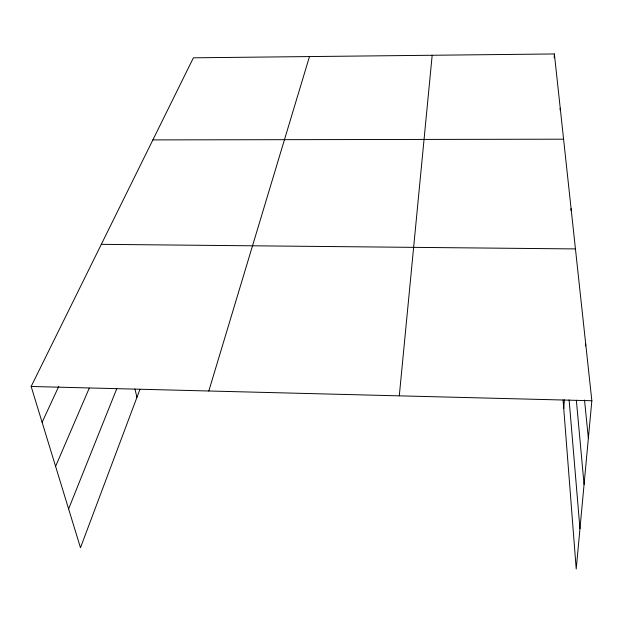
<?xml version="1.0" encoding="UTF-8"?>
<svg xmlns="http://www.w3.org/2000/svg" width="623" height="623" viewBox="0 0 623 623"><rect width="100%" height="100%" fill="white"/><g stroke="black" fill="none" stroke-linecap="round" stroke-linejoin="round"><path stroke-width="0.93" d="M554.174 57.83L554.377 53.96L193.403 57.807L31.15 386.478L80.476 547.718L139.965 389.282M560.124 110.107L560.241 108.192M570.956 210.519L571.089 208.612M563.76 408.602L564.399 399.88M585.558 345.991L585.721 344.052M554.377 53.96L591.85 400.745L576.213 569.04L563.075 399.873M399.296 395.839L432.175 55.268M208.814 390.995L309.483 56.568M68.616 508.936L116.789 388.674M55.595 466.37L89.214 388.246M42.107 422.285L58.78 386.338M152.876 139.902L563.589 139.186M101.323 244.333L575.442 248.92M31.15 386.478L591.85 400.745M134.973 388.97L136.928 397.365M584.514 400.021L588.361 438.319M576.353 400.223L584.07 484.429M569.118 399.865L579.951 528.779"/></g></svg>
